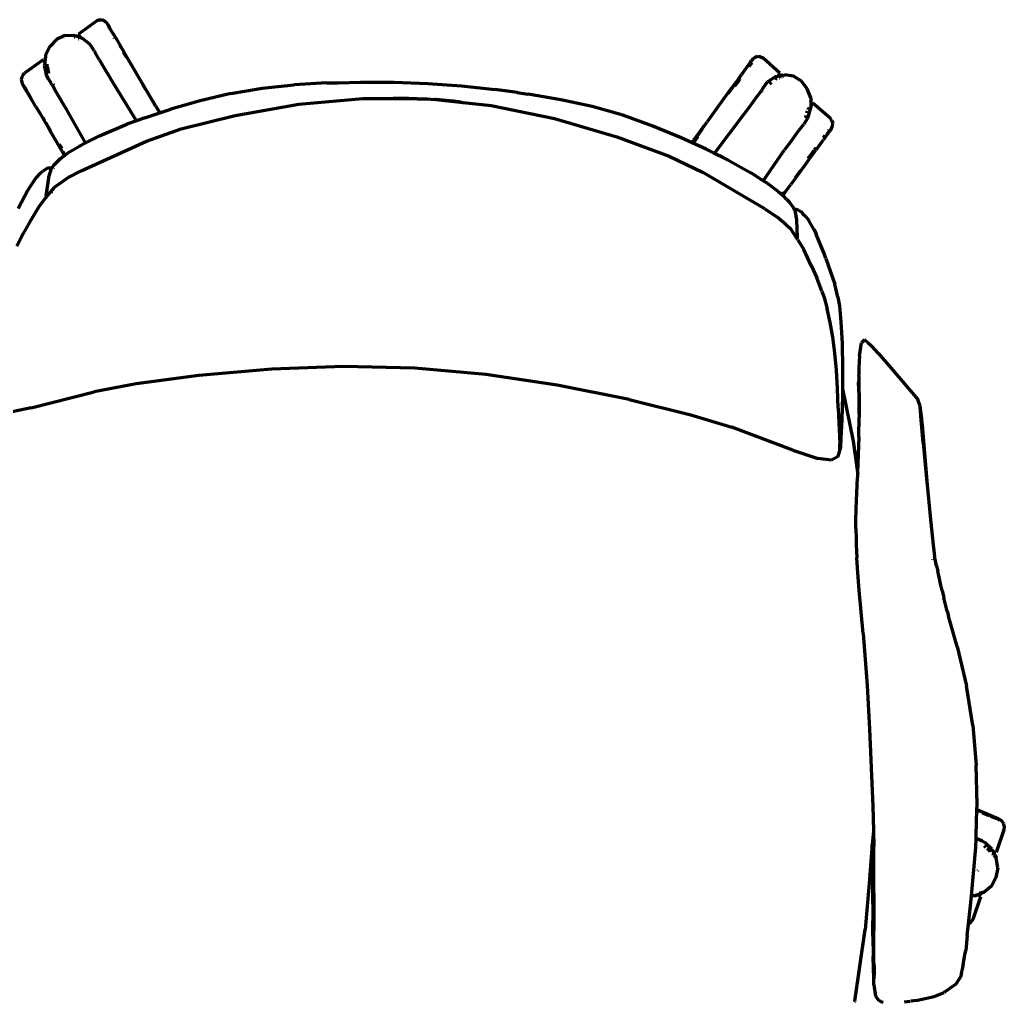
# Model space of a CAD drawing. Header units: millimetres. Extents: x 4307 to 31003, y 2809 to 20009.
# Drawn here: x 11460 to 11971, y 9841 to 10352 of the extents above; entities that cross this region are included whole.
import ezdxf

# ---------------------------------------------------------------- set-up
doc = ezdxf.new("R2010")
doc.units = ezdxf.units.MM
doc.layers.add('ProfileEdges', color=7, linetype='Continuous')

msp = doc.modelspace()

# ---------------------------------------------------------------- linework, layer by layer
at = {"layer": 'ProfileEdges', "lineweight": 211}
for p, q in [((11499.65, 10351.58), (11490.12, 10344.64)), ((11501.21, 10352.18), (11499.65, 10351.58)), ((11501.21, 10352.18), (11502.47, 10352.16)), ((11503.63, 10351.64), (11502.47, 10352.16)), ((11503.63, 10351.64), (11504.62, 10350.69)), ((11504.62, 10350.69), (11504.84, 10350.32)), ((11504.84, 10350.32), (11505.25, 10349.67)), ((11505.25, 10349.67), (11504.95, 10349.28)), ((11505.3, 10349.58), (11505.25, 10349.67)), ((11505.45, 10349.33), (11505.3, 10349.58)), ((11490.36, 10344.16), (11490.12, 10344.64)), ((11505.46, 10349.26), (11505.45, 10349.33)), ((11505.46, 10349.26), (11506.05, 10348.19)), ((11505.77, 10348.85), (11505.46, 10349.26)), ((11505.61, 10348.49), (11505.59, 10348.52)), ((11505.63, 10348.47), (11505.61, 10348.49)), ((11506.76, 10347.09), (11505.77, 10348.85)), ((11506.76, 10347.09), (11506.05, 10348.19)), ((11507.03, 10346.59), (11506.76, 10347.09)), ((11508.36, 10344.35), (11507.03, 10346.59)), ((11508.13, 10344.84), (11507.03, 10346.59)), ((11508.13, 10344.84), (11509.81, 10341.99)), ((11508.36, 10344.35), (11509.81, 10341.99)), ((11478.56, 10341.85), (11475.13, 10338.3)), ((11482.89, 10343.9), (11478.56, 10341.85)), ((11482.89, 10343.9), (11487.59, 10344.18)), ((11487.59, 10344.18), (11488.85, 10343.74)), ((11487.69, 10342.92), (11487.97, 10343.12)), ((11488.52, 10343.51), (11488.64, 10343.59)), ((11488.72, 10343.65), (11488.85, 10343.74)), ((11488.85, 10343.74), (11489.01, 10343.86)), ((11488.85, 10343.74), (11489.14, 10343.64)), ((11489.01, 10343.86), (11489.14, 10343.64)), ((11489.14, 10343.64), (11489.24, 10343.48)), ((11489.14, 10343.64), (11491.07, 10342.97)), ((11489.45, 10343.12), (11489.29, 10343.39)), ((11489.96, 10342.25), (11489.99, 10342.2)), ((11491.07, 10343.04), (11490.36, 10344.16)), ((11491.07, 10343.04), (11491.07, 10342.97)), ((11491.11, 10342.95), (11491.07, 10342.97)), ((11491.4, 10342.44), (11491.11, 10342.95)), ((11491.11, 10342.95), (11491.96, 10342.65)), ((11491.96, 10342.65), (11495.86, 10339.55)), ((11495.86, 10339.55), (11496.95, 10337.96)), ((11508.35, 10342.95), (11508.47, 10342.76)), ((11509.81, 10341.99), (11511.88, 10338.37)), ((11475.13, 10338.3), (11473, 10333.65)), ((11498.29, 10335.94), (11496.95, 10337.96)), ((11498.29, 10335.94), (11498.76, 10335.13)), ((11500.77, 10331.53), (11498.76, 10335.13)), ((11511.32, 10338.9), (11512, 10337.74)), ((11511.88, 10338.37), (11513.89, 10335.06)), ((11515.02, 10332.62), (11513.52, 10335.17)), ((11528.96, 10309.5), (11513.89, 10335.06)), ((11471.65, 10331.25), (11462.01, 10324.43)), ((11471.65, 10331.25), (11472.17, 10330.34)), ((11472.57, 10329.7), (11472.17, 10330.34)), ((11472.6, 10329.64), (11472.43, 10328.48)), ((11472.8, 10331.89), (11472.57, 10329.7)), ((11472.57, 10329.7), (11472.6, 10329.64)), ((11472.69, 10329.49), (11472.6, 10329.64)), ((11472.69, 10332.08), (11472.84, 10332.19)), ((11472.8, 10331.89), (11472.69, 10332.08)), ((11472.84, 10332.19), (11472.8, 10331.89)), ((11473, 10333.65), (11472.84, 10332.19)), ((11472.92, 10331.7), (11472.87, 10331.78)), ((11472.93, 10332.26), (11472.98, 10332.29)), ((11473.75, 10328.56), (11473.81, 10329.05)), ((11500.77, 10331.53), (11503.25, 10327.31)), ((11839.47, 10330.23), (11838.32, 10328.65)), ((11839.13, 10329.68), (11838.32, 10328.65)), ((11840, 10329.64), (11838.57, 10327.68)), ((11839.13, 10329.68), (11839.81, 10330.62)), ((11839.34, 10329.59), (11839.14, 10329.31)), ((11839.34, 10329.59), (11839.67, 10330.01)), ((11839.47, 10330.23), (11839.81, 10330.62)), ((11839.81, 10330.62), (11839.84, 10330.66)), ((11839.84, 10330.66), (11839.88, 10330.68)), ((11839.92, 10330.72), (11839.88, 10330.68)), ((11839.93, 10330.77), (11839.92, 10330.72)), ((11839.92, 10330.75), (11839.93, 10330.77)), ((11839.92, 10330.72), (11839.92, 10330.75)), ((11839.93, 10330.77), (11839.97, 10330.84)), ((11839.97, 10330.84), (11840.04, 10330.89)), ((11840.13, 10329.82), (11840, 10329.64)), ((11840.04, 10330.89), (11840.06, 10330.92)), ((11840.53, 10331.6), (11840.06, 10331)), ((11840.06, 10330.92), (11840.06, 10331)), ((11840.06, 10330.92), (11840.09, 10330.95)), ((11840.12, 10330.89), (11840.06, 10330.92)), ((11840.09, 10330.95), (11840.53, 10331.6)), ((11840.8, 10331.78), (11840.12, 10330.89)), ((11840.53, 10331.6), (11841.85, 10332.77)), ((11841.85, 10332.77), (11843.05, 10333.17)), ((11843.05, 10333.17), (11844.3, 10333.04)), ((11844.3, 10333.04), (11845.81, 10332.28)), ((11854.65, 10324.31), (11845.81, 10332.28)), ((11461.31, 10323.69), (11462.01, 10324.43)), ((11473.49, 10323.42), (11472.43, 10328.48)), ((11474.04, 10327.2), (11473.75, 10328.56)), ((11473.75, 10327.65), (11473.75, 10327.69)), ((11473.75, 10327.65), (11474.04, 10327.2)), ((11474.08, 10327.14), (11474.04, 10327.2)), ((11474.04, 10327.2), (11474.05, 10327.16)), ((11474.05, 10327.16), (11474.08, 10327.14)), ((11474.08, 10327.14), (11474.27, 10326.82)), ((11474.68, 10324.17), (11474.08, 10327.14)), ((11474.27, 10326.82), (11474.27, 10326.78)), ((11503.25, 10327.31), (11506.66, 10321.54)), ((11834.83, 10323.87), (11834.73, 10323.69)), ((11837.04, 10326.82), (11834.83, 10323.87)), ((11838.32, 10328.65), (11837.04, 10326.82)), ((11853.97, 10323.35), (11854.37, 10323.87)), ((11854.65, 10324.31), (11854.37, 10323.87)), ((11460.58, 10322.46), (11460.32, 10321.13)), ((11460.32, 10321.13), (11460.75, 10319.03)), ((11461.31, 10323.69), (11460.58, 10322.46)), ((11460.75, 10319.03), (11461.34, 10317.99)), ((11474.27, 10321.67), (11473.49, 10323.42)), ((11474.69, 10321.02), (11474.27, 10321.67)), ((11475.74, 10319.59), (11474.31, 10321.66)), ((11474.31, 10321.66), (11474.69, 10321.02)), ((11475.52, 10319.72), (11474.69, 10321.02)), ((11475.52, 10319.72), (11475.74, 10319.59)), ((11476.29, 10318.47), (11475.52, 10319.72)), ((11475.74, 10319.59), (11475.77, 10319.53)), ((11520.16, 10299.55), (11506.66, 10321.54)), ((11523.19, 10318.76), (11524.73, 10316.16)), ((11619.24, 10319.27), (11602.14, 10318.32)), ((11619.24, 10319.27), (11619.27, 10319.31)), ((11619.27, 10319.31), (11625.11, 10319.42)), ((11625.11, 10319.42), (11636.69, 10319.71)), ((11625.11, 10319.42), (11636.7, 10319.64)), ((11636.69, 10319.71), (11654.18, 10319.66)), ((11654.18, 10319.66), (11671.68, 10319.02)), ((11671.68, 10319.02), (11689.15, 10317.71)), ((11832.45, 10320.45), (11830.03, 10317.2)), ((11831.2, 10317.57), (11832.79, 10319.76)), ((11833.7, 10322.28), (11832.45, 10320.45)), ((11832.79, 10319.76), (11832.92, 10319.94)), ((11832.92, 10319.94), (11833.64, 10320.92)), ((11833.97, 10322.23), (11833, 10320.9)), ((11833.64, 10320.92), (11833.85, 10321.21)), ((11834.61, 10323.52), (11833.7, 10322.28)), ((11833.89, 10321.27), (11833.85, 10321.21)), ((11834.61, 10323.52), (11834.73, 10323.69)), ((11847.22, 10318.53), (11848.48, 10319.89)), ((11848.6, 10319.96), (11848.48, 10319.89)), ((11852.5, 10322.57), (11848.6, 10319.96)), ((11849.49, 10318.87), (11850.58, 10319.6)), ((11852.24, 10320.94), (11852.26, 10320.97)), ((11852.82, 10321.73), (11852.26, 10320.97)), ((11852.5, 10322.57), (11853.59, 10322.81)), ((11853.39, 10322.53), (11853.56, 10322.75)), ((11853.59, 10322.81), (11853.56, 10322.75)), ((11853.62, 10322.84), (11853.59, 10322.81)), ((11853.97, 10323.35), (11853.62, 10322.84)), ((11853.62, 10322.84), (11855.56, 10323.23)), ((11854.6, 10321.91), (11854.56, 10321.87)), ((11854.56, 10321.87), (11854.6, 10321.87)), ((11854.84, 10322.24), (11854.6, 10321.91)), ((11854.6, 10321.91), (11854.6, 10321.87)), ((11855.15, 10322.68), (11855.41, 10323.03)), ((11855.56, 10323.23), (11855.41, 10323.03)), ((11855.69, 10323.41), (11855.56, 10323.23)), ((11855.56, 10323.23), (11855.82, 10323.29)), ((11855.82, 10323.29), (11855.69, 10323.41)), ((11855.82, 10323.29), (11857.13, 10323.57)), ((11856.39, 10322.78), (11855.82, 10323.29)), ((11856.91, 10322.33), (11856.79, 10322.43)), ((11861.78, 10322.77), (11857.13, 10323.57)), ((11865.9, 10320.25), (11861.78, 10322.77)), ((11868.89, 10316.28), (11865.9, 10320.25)), ((11461.34, 10317.99), (11461.49, 10318.04)), ((11461.34, 10317.99), (11461.49, 10317.69)), ((11461.49, 10318.04), (11461.38, 10318.24)), ((11461.49, 10318.04), (11461.97, 10318.2)), ((11462.19, 10316.65), (11461.49, 10318.04)), ((11461.49, 10317.69), (11461.54, 10317.64)), ((11461.54, 10317.64), (11461.81, 10317.13)), ((11461.54, 10317.64), (11462.19, 10316.65)), ((11462.6, 10315.86), (11461.81, 10317.13)), ((11461.97, 10317.48), (11462.13, 10317.69)), ((11462.33, 10316.79), (11461.97, 10317.48)), ((11462.24, 10316.58), (11462.19, 10316.65)), ((11462.6, 10315.86), (11462.24, 10316.58)), ((11463.33, 10315.09), (11462.33, 10316.79)), ((11462.82, 10315.43), (11462.6, 10315.86)), ((11463.16, 10314.94), (11462.82, 10315.43)), ((11462.82, 10315.43), (11465.85, 10310.28)), ((11464.54, 10312.69), (11463.16, 10314.94)), ((11476.29, 10318.47), (11476.75, 10317.74)), ((11476.75, 10317.74), (11478.15, 10315.21)), ((11476.93, 10318.59), (11477.02, 10318.51)), ((11477.13, 10318.32), (11477.03, 10318.41)), ((11482.14, 10308.48), (11478.15, 10315.21)), ((11569.32, 10313.81), (11553.24, 10309.98)), ((11569.32, 10313.81), (11585.56, 10316.54)), ((11585.56, 10316.54), (11602.14, 10318.32)), ((11689.15, 10317.71), (11706.56, 10315.81)), ((11718.05, 10314.24), (11706.56, 10315.81)), ((11718.05, 10314.24), (11723.85, 10313.48)), ((11827.5, 10313.81), (11822.07, 10306.37)), ((11827.5, 10313.81), (11830.03, 10317.2)), ((11827.79, 10313.76), (11830.5, 10317.47)), ((11844.77, 10314.91), (11842.86, 10312.46)), ((11844.77, 10314.91), (11845.09, 10315.41)), ((11845.27, 10315.73), (11845.09, 10315.41)), ((11847.25, 10318.43), (11845.27, 10315.73)), ((11845.74, 10316.56), (11845.27, 10315.73)), ((11845.35, 10314.72), (11845.29, 10314.56)), ((11847.22, 10318.53), (11845.74, 10316.56)), ((11870.69, 10311.47), (11868.89, 10316.28)), ((11464.54, 10312.69), (11465.85, 10310.28)), ((11466.25, 10309.6), (11465.85, 10310.28)), ((11467.69, 10307.26), (11466.25, 10309.6)), ((11529, 10309.36), (11528.96, 10309.5)), ((11530.32, 10307.19), (11529, 10309.36)), ((11529.22, 10308.54), (11529.72, 10307.7)), ((11553.24, 10309.98), (11538.09, 10305.58)), ((11604.54, 10308.17), (11637.9, 10311.2)), ((11637.9, 10311.2), (11652.68, 10311.14)), ((11652.68, 10311.14), (11653.73, 10311.25)), ((11652.68, 10311.14), (11666.13, 10311.09)), ((11657.62, 10311.33), (11653.73, 10311.25)), ((11666.13, 10311.09), (11657.62, 10311.33)), ((11666.13, 10311.09), (11671.32, 10311.07)), ((11671.32, 10311.07), (11675.29, 10310.64)), ((11675.86, 10310.62), (11675.29, 10310.64)), ((11684.97, 10309.76), (11675.86, 10310.62)), ((11675.86, 10310.62), (11689.82, 10309.07)), ((11688.84, 10309.29), (11684.97, 10309.76)), ((11688.84, 10309.29), (11689.82, 10309.07)), ((11689.82, 10309.07), (11704.58, 10307.48)), ((11723.88, 10313.44), (11723.85, 10313.48)), ((11740.81, 10310.59), (11723.88, 10313.44)), ((11757.15, 10306.97), (11740.81, 10310.59)), ((11842.86, 10312.46), (11838.31, 10306.17)), ((11870.72, 10310), (11870.51, 10310.19)), ((11870.53, 10309.44), (11870.72, 10309.7)), ((11870.69, 10311.47), (11870.72, 10310)), ((11870.85, 10309.88), (11870.72, 10310)), ((11870.72, 10310), (11870.72, 10309.7)), ((11870.85, 10309.88), (11870.72, 10309.7)), ((11870.72, 10309.7), (11870.76, 10307.49)), ((11871.59, 10308.58), (11870.76, 10307.49)), ((11871.87, 10308.95), (11871.59, 10308.58)), ((11871.87, 10308.95), (11880.78, 10301.08)), ((11467.69, 10307.26), (11469.89, 10303.54)), ((11469.89, 10303.54), (11474.59, 10295.46)), ((11484.05, 10305.22), (11482.14, 10308.48)), ((11493.73, 10288.1), (11484.05, 10305.22)), ((11524.63, 10301.15), (11532.29, 10303.67)), ((11530.32, 10307.19), (11531.33, 10305.49)), ((11530.32, 10307.19), (11530.95, 10306.03)), ((11531.33, 10305.49), (11530.95, 10306.03)), ((11531.33, 10305.49), (11531.94, 10304.46)), ((11531.75, 10304.67), (11531.5, 10304.57)), ((11531.93, 10304.31), (11531.75, 10304.67)), ((11532.29, 10303.67), (11531.94, 10304.46)), ((11532.29, 10303.67), (11538.09, 10305.58)), ((11571.46, 10302.31), (11604.54, 10308.17)), ((11704.58, 10307.48), (11737.49, 10300.76)), ((11773.05, 10302.45), (11757.15, 10306.97)), ((11822.07, 10306.37), (11816.84, 10299.12)), ((11838.31, 10306.17), (11836.1, 10303.16)), ((11868.88, 10304.56), (11868.57, 10303.55)), ((11869.31, 10301.49), (11870.78, 10306.26)), ((11869.41, 10305.62), (11869.35, 10305.5)), ((11869.45, 10305.63), (11869.41, 10305.62)), ((11869.42, 10305.65), (11869.44, 10305.68)), ((11869.44, 10305.68), (11870, 10306.45)), ((11869.44, 10305.68), (11869.99, 10306.43)), ((11869.44, 10305.68), (11869.45, 10305.63)), ((11870.61, 10307.28), (11870.72, 10307.44)), ((11870.76, 10307.49), (11870.72, 10307.44)), ((11870.72, 10307.44), (11870.78, 10306.26)), ((11471.5, 10301.24), (11472.33, 10299.83)), ((11475.68, 10294.15), (11473.18, 10298.39)), ((11520.16, 10299.55), (11515.27, 10297.8)), ((11524.63, 10301.15), (11520.16, 10299.55)), ((11520.21, 10299.47), (11520.16, 10299.55)), ((11543.47, 10295.35), (11571.46, 10302.31)), ((11737.49, 10300.76), (11769.88, 10291.24)), ((11788.7, 10296.85), (11773.05, 10302.45)), ((11814.57, 10295.99), (11816.84, 10299.12)), ((11836.1, 10303.16), (11820.63, 10282.74)), ((11868.33, 10299.69), (11867.11, 10297.92)), ((11868.1, 10302.04), (11867.6, 10301.16)), ((11868.18, 10302.3), (11868.1, 10302.04)), ((11869.31, 10301.49), (11868.33, 10299.69)), ((11881.77, 10299.61), (11880.78, 10301.08)), ((11881.77, 10299.61), (11882.15, 10298.29)), ((11882.05, 10296.91), (11882.15, 10298.29)), ((11474.59, 10295.46), (11482.75, 10281.62)), ((11501.05, 10291.77), (11515.27, 10297.8)), ((11525.4, 10289.05), (11543.47, 10295.35)), ((11803.38, 10290.79), (11788.7, 10296.85)), ((11810.1, 10289.95), (11812.81, 10293.67)), ((11811.79, 10291.81), (11814.43, 10295.43)), ((11815.2, 10296.95), (11812.81, 10293.67)), ((11812.81, 10293.67), (11814.57, 10295.99)), ((11861.02, 10289.79), (11863.89, 10293.7)), ((11863.89, 10293.7), (11867.11, 10297.92)), ((11879.89, 10293.3), (11878.72, 10291.75)), ((11879.77, 10293.51), (11879.13, 10292.63)), ((11880.19, 10294.16), (11879.77, 10293.51)), ((11879.89, 10293.3), (11880.32, 10293.79)), ((11880.19, 10294.16), (11879.92, 10294.56)), ((11880.17, 10294.91), (11879.94, 10294.59)), ((11880.81, 10294.56), (11880.17, 10294.91)), ((11880.32, 10293.79), (11880.68, 10294.31)), ((11880.68, 10294.31), (11881.02, 10294.76)), ((11880.81, 10294.56), (11881.02, 10294.76)), ((11881.02, 10294.76), (11881.26, 10295.09)), ((11881.26, 10295.09), (11882.05, 10296.91)), ((11491.47, 10273.59), (11525.4, 10289.05)), ((11493.73, 10288.1), (11491.55, 10287.01)), ((11498.93, 10290.71), (11493.73, 10288.1)), ((11498.93, 10290.71), (11500, 10291.26)), ((11501.05, 10291.77), (11500, 10291.26)), ((11769.88, 10291.24), (11797.1, 10281.21)), ((11809, 10288.23), (11803.38, 10290.79)), ((11809, 10288.23), (11809.55, 10289.15)), ((11809.03, 10288.22), (11809, 10288.23)), ((11809.03, 10288.22), (11809.6, 10289.12)), ((11816.37, 10284.88), (11809.03, 10288.22)), ((11809.55, 10289.15), (11809.78, 10289.47)), ((11809.55, 10289.15), (11809.6, 10289.12)), ((11809.6, 10289.12), (11809.78, 10289.47)), ((11809.6, 10289.12), (11809.69, 10289.08)), ((11809.83, 10289.5), (11809.78, 10289.47)), ((11810.1, 10289.95), (11809.83, 10289.5)), ((11810.05, 10288.92), (11810.24, 10288.83)), ((11810.24, 10288.83), (11810.47, 10289.15)), ((11810.5, 10289.19), (11810.29, 10289.35)), ((11810.5, 10289.19), (11810.47, 10289.15)), ((11810.5, 10289.19), (11812.16, 10291.47)), ((11861.02, 10289.79), (11857.11, 10284.42)), ((11875.67, 10287.43), (11877.3, 10289.7)), ((11877.92, 10291.81), (11877.1, 10290.7)), ((11878.72, 10291.75), (11877.3, 10289.7)), ((11878.11, 10292.09), (11877.92, 10291.81)), ((11479.7, 10287.32), (11480.37, 10286.2)), ((11481.51, 10285.24), (11480.27, 10287.34)), ((11480.37, 10286.2), (11480.49, 10285.99)), ((11481.92, 10283.56), (11482.97, 10281.78)), ((11482.97, 10281.78), (11485.35, 10283.46)), ((11485.35, 10283.46), (11490.52, 10286.41)), ((11490.52, 10286.41), (11490.55, 10286.43)), ((11490.55, 10286.43), (11491.55, 10287.01)), ((11816.37, 10284.88), (11819.81, 10283.12)), ((11819.81, 10283.12), (11820.63, 10282.74)), ((11845.92, 10268.46), (11857.11, 10284.42)), ((11870.22, 10281.26), (11872.48, 10284.36)), ((11870.8, 10280.82), (11873.44, 10284.37)), ((11872.61, 10284.54), (11872.48, 10284.36)), ((11873.3, 10285.48), (11872.61, 10284.54)), ((11873.3, 10285.48), (11873.32, 10285.51)), ((11873.45, 10285.7), (11873.32, 10285.51)), ((11875.67, 10287.43), (11873.44, 10284.37)), ((11480.52, 10279.79), (11477.33, 10276.55)), ((11480.52, 10279.79), (11482.63, 10281.54)), ((11482.63, 10281.54), (11482.75, 10281.62)), ((11482.75, 10281.62), (11482.97, 10281.78)), ((11797.1, 10281.21), (11814.5, 10272.93)), ((11820.63, 10282.74), (11825.37, 10280.51)), ((11820.63, 10282.74), (11828.1, 10278.88)), ((11825.37, 10280.51), (11838.98, 10272.92)), ((11868.34, 10277.37), (11870.8, 10280.82)), ((11869.39, 10280.12), (11870.13, 10281.14)), ((11870.22, 10281.26), (11870.13, 10281.14)), ((11469.89, 10272.14), (11471.57, 10273.33)), ((11474.04, 10274.94), (11471.57, 10273.33)), ((11475.77, 10275.01), (11474.04, 10274.94)), ((11474.7, 10270.35), (11475.96, 10274.72)), ((11476.11, 10274.93), (11475.77, 10275.01)), ((11476.11, 10274.93), (11475.96, 10274.72)), ((11477.33, 10276.55), (11476.11, 10274.93)), ((11476.18, 10274.93), (11476.11, 10274.93)), ((11477.07, 10275.06), (11476.93, 10275.04)), ((11484.63, 10270.08), (11491.47, 10273.59)), ((11846.85, 10253.77), (11814.5, 10272.93)), ((11838.98, 10272.92), (11839.97, 10272.3)), ((11865.42, 10273.83), (11862.59, 10269.94)), ((11862.92, 10269.93), (11868.34, 10277.37)), ((11468.08, 10270.17), (11465.22, 10265.97)), ((11469.89, 10272.14), (11468.08, 10270.17)), ((11473.35, 10260.67), (11474.59, 10269.76)), ((11474.59, 10269.76), (11474.7, 10270.35)), ((11479.86, 10266.73), (11484.63, 10270.08)), ((11845.92, 10268.46), (11839.97, 10272.3)), ((11847.99, 10267.13), (11845.92, 10268.46)), ((11862.92, 10269.93), (11860.38, 10266.54)), ((11463.66, 10263.49), (11458.68, 10254.03)), ((11465.22, 10265.97), (11463.66, 10263.49)), ((11477.34, 10264.88), (11473.28, 10259.99)), ((11475.78, 10262.5), (11475.72, 10261.9)), ((11479.86, 10266.73), (11477.34, 10264.88)), ((11853.84, 10262.91), (11847.99, 10267.13)), ((11853.84, 10262.91), (11855.67, 10261.31)), ((11855.67, 10261.31), (11856.56, 10262.53)), ((11857.21, 10262.56), (11856.05, 10260.97)), ((11856.24, 10260.78), (11857.82, 10262.93)), ((11857.82, 10262.93), (11860.38, 10266.54)), ((11472.9, 10259.53), (11469.43, 10254.84)), ((11473.27, 10259.92), (11472.9, 10259.53)), ((11473.27, 10259.92), (11473.26, 10259.81)), ((11473.28, 10259.99), (11473.27, 10259.92)), ((11473.35, 10260.67), (11473.28, 10259.99)), ((11855.67, 10261.31), (11856.05, 10260.97)), ((11856.05, 10260.97), (11856.24, 10260.78)), ((11856.24, 10260.78), (11856.37, 10260.7)), ((11858.31, 10258.72), (11856.37, 10260.7)), ((11858.31, 10258.72), (11859.44, 10257.49)), ((11861.19, 10255.14), (11859.44, 10257.49)), ((11469.43, 10254.84), (11464.77, 10247.04)), ((11846.85, 10253.77), (11853.34, 10249.52)), ((11861.19, 10255.14), (11862.23, 10253.39)), ((11862.23, 10253.39), (11862.19, 10253.39)), ((11862.25, 10253.4), (11862.23, 10253.39)), ((11862.23, 10253.39), (11862.39, 10253.17)), ((11862.6, 10253.44), (11862.25, 10253.4)), ((11862.39, 10253.17), (11863.3, 10248.08)), ((11863.15, 10253.56), (11862.6, 10253.44)), ((11864.31, 10253.17), (11863.15, 10253.56)), ((11864.31, 10253.17), (11865.68, 10252.19)), ((11865.68, 10252.19), (11866.63, 10251.3)), ((11857.78, 10245.66), (11853.34, 10249.52)), ((11863.3, 10248.08), (11863.71, 10238.9)), ((11866.63, 10251.3), (11868.19, 10249.92)), ((11868.19, 10249.92), (11869.81, 10247.76)), ((11872.28, 10243.27), (11869.81, 10247.76)), ((11464.77, 10247.04), (11461.28, 10241.04)), ((11857.78, 10245.66), (11860.12, 10243.53)), ((11863.71, 10238.21), (11860.12, 10243.53)), ((11872.28, 10243.27), (11873.6, 10240.62)), ((11461.28, 10241.04), (11458.09, 10234.44)), ((11863.71, 10238.9), (11863.71, 10238.21)), ((11864.05, 10237.72), (11863.71, 10238.21)), ((11864.05, 10237.72), (11867.07, 10232.66)), ((11877.69, 10230.66), (11873.6, 10240.62)), ((11871, 10224.38), (11867.07, 10232.66)), ((11878.59, 10227.98), (11877.69, 10230.66)), ((11878.59, 10227.98), (11883.28, 10214.69)), ((11871, 10224.38), (11873.93, 10218.03)), ((11876.5, 10211.1), (11873.93, 10218.03)), ((11884.73, 10207.88), (11883.28, 10214.69)), ((11876.5, 10211.1), (11877.78, 10207.66)), ((11877.78, 10207.66), (11879.23, 10201.75)), ((11884.73, 10207.88), (11885.61, 10203.45)), ((11880.83, 10194.65), (11879.23, 10201.75)), ((11885.61, 10203.45), (11886.41, 10195.13)), ((11882.19, 10187.11), (11880.83, 10194.65)), ((11886.41, 10195.13), (11886.99, 10183.85)), ((11883.24, 10178.85), (11882.19, 10187.11)), ((11886.99, 10183.85), (11887.24, 10170.55)), ((11896.14, 10177.4), (11897.17, 10184.17)), ((11898.66, 10185.64), (11897.17, 10184.17)), ((11900.43, 10184.39), (11898.66, 10185.64)), ((11900.43, 10184.39), (11902.42, 10182.49)), ((11905.93, 10178.54), (11902.42, 10182.49)), ((11884.03, 10169.91), (11883.24, 10178.85)), ((11896.14, 10177.4), (11895.66, 10171.11)), ((11905.93, 10178.54), (11912.38, 10171.07)), ((11590.52, 10170.48), (11552.66, 10167.15)), ((11627.88, 10171.78), (11590.52, 10170.48)), ((11664.93, 10170.9), (11627.88, 10171.78)), ((11701.88, 10167.65), (11664.93, 10170.9)), ((11887.24, 10170.55), (11887.2, 10160.31)), ((11895.66, 10170.91), (11895.64, 10170.55)), ((11895.64, 10170.55), (11895.66, 10168.22)), ((11895.66, 10171.11), (11895.66, 10170.91)), ((11912.38, 10171.07), (11926.41, 10154.74)), ((11552.66, 10167.15), (11519.98, 10162.87)), ((11738.93, 10162.2), (11701.88, 10167.65)), ((11884.61, 10160.35), (11884.03, 10169.91)), ((11895.69, 10165.48), (11895.62, 10163.53)), ((11895.66, 10168.22), (11895.66, 10168.1)), ((11895.66, 10168.1), (11895.67, 10167.49)), ((11895.67, 10167.49), (11895.67, 10167.35)), ((11895.67, 10166.75), (11895.67, 10167.35)), ((11895.67, 10166.75), (11895.69, 10165.91)), ((11895.69, 10165.91), (11895.69, 10165.48)), ((11895.69, 10165.48), (11895.87, 10151.03)), ((11519.98, 10162.87), (11498.24, 10158.7)), ((11776.29, 10154.68), (11738.93, 10162.2)), ((11885.06, 10150.26), (11884.61, 10160.35)), ((11887.2, 10160.31), (11887.19, 10156.8)), ((11887.2, 10160.31), (11892.8, 10133.06)), ((11895.62, 10162.03), (11895.62, 10163.53)), ((11895.62, 10162.03), (11895.83, 10147.07)), ((11465.52, 10150.43), (11498.24, 10158.7)), ((11887.19, 10156.8), (11886.85, 10144.14)), ((11465.52, 10150.43), (11452.23, 10147.64)), ((11776.29, 10154.68), (11808.42, 10146.78)), ((11885.06, 10150.26), (11885.79, 10131.59)), ((11895.83, 10147.07), (11895.87, 10151.03)), ((11927.61, 10151.23), (11926.41, 10154.74)), ((11927.97, 10146.1), (11927.57, 10150.93)), ((11927.8, 10149.98), (11927.61, 10151.23)), ((11927.96, 10148.66), (11927.8, 10149.98)), ((11808.42, 10146.78), (11829.67, 10140.22)), ((11895.7, 10135.19), (11895.85, 10145.53)), ((11895.83, 10147.07), (11895.85, 10145.53)), ((11928.41, 10144.62), (11927.96, 10148.66)), ((11929.18, 10132.16), (11927.97, 10146.1)), ((11861.47, 10128.35), (11829.67, 10140.22)), ((11886.85, 10144.14), (11886.43, 10134.59)), ((11928.67, 10142.06), (11928.41, 10144.62)), ((11928.67, 10142.06), (11928.89, 10139.18)), ((11886.43, 10134.59), (11886.17, 10130.13)), ((11895.7, 10135.19), (11895.08, 10116.82)), ((11928.89, 10139.18), (11931.22, 10110.24)), ((11885.93, 10128.61), (11885.79, 10131.59)), ((11886.17, 10130.13), (11886.02, 10128.8)), ((11892.8, 10133.06), (11895.08, 10116.82)), ((11929.18, 10132.16), (11930.91, 10113.37)), ((11861.47, 10128.35), (11874.44, 10124.09)), ((11884.71, 10124.93), (11881.53, 10123.19)), ((11884.8, 10125.09), (11884.71, 10124.93)), ((11885.93, 10128.61), (11884.8, 10125.09)), ((11886.02, 10128.8), (11885.93, 10128.61)), ((11881.53, 10123.19), (11874.44, 10124.09)), ((11894.31, 10097.82), (11894.99, 10114.05)), ((11895.08, 10116.82), (11894.99, 10114.05)), ((11895.08, 10116.82), (11895.22, 10115.83)), ((11930.91, 10113.37), (11931.22, 10110.24)), ((11931.22, 10110.24), (11932.85, 10094.03)), ((11894.09, 10091.59), (11894.31, 10097.82)), ((11932.85, 10094.03), (11934.44, 10079.03)), ((11894.15, 10087.61), (11894.09, 10091.59)), ((11894.15, 10087.61), (11894.3, 10082.1)), ((11894.3, 10082.1), (11894.4, 10079.08)), ((11894.4, 10079.08), (11894.7, 10072.3)), ((11934.44, 10079.03), (11935.12, 10073.27)), ((11935.59, 10070.87), (11935.12, 10073.27)), ((11895.15, 10064.53), (11894.7, 10072.3)), ((11934.26, 10071.53), (11934.26, 10071.58)), ((11936.13, 10068.23), (11935.59, 10070.87)), ((11936.13, 10068.23), (11936.75, 10065.35)), ((11895.91, 10055.6), (11895.15, 10064.53)), ((11937.45, 10062.24), (11936.75, 10065.35)), ((11938.22, 10058.9), (11937.45, 10062.24)), ((11939.07, 10055.32), (11938.22, 10058.9)), ((11897.92, 10032.96), (11895.91, 10055.6)), ((11939.07, 10055.32), (11939.99, 10051.51)), ((11941.72, 10044.61), (11939.99, 10051.51)), ((11941.72, 10044.61), (11942.37, 10042.06)), ((11946.84, 10026.32), (11942.37, 10042.06)), ((11897.92, 10032.96), (11900.1, 10005.91)), ((11946.84, 10026.32), (11951.75, 10005.87)), ((11900.1, 10005.91), (11901.34, 9983.32)), ((11954.95, 9985.22), (11951.75, 10005.87)), ((11901.34, 9983.32), (11902.95, 9943.24)), ((11954.95, 9985.22), (11956.68, 9964.52)), ((11957.22, 9943.88), (11956.68, 9964.52)), ((11902.95, 9943.24), (11903.26, 9930.36)), ((11956.96, 9936.1), (11957.11, 9940.44)), ((11957.11, 9940.44), (11957.12, 9941.01)), ((11957.11, 9940.44), (11958, 9940.07)), ((11957.12, 9941.01), (11957.13, 9941.32)), ((11957.12, 9941.01), (11957.64, 9940.79)), ((11957.13, 9941.32), (11957.22, 9943.88)), ((11968.48, 9936.53), (11957.13, 9941.32)), ((11956.63, 9926.54), (11956.96, 9936.1)), ((11956.96, 9936.1), (11957.44, 9935.9)), ((11959.9, 9939.84), (11963.23, 9938.43)), ((11964.24, 9938.01), (11965.86, 9937.32)), ((11967.49, 9936.59), (11965.86, 9937.32)), ((11967.49, 9936.59), (11967.47, 9936.31)), ((11967.87, 9936.01), (11968.07, 9936.34)), ((11968.48, 9936.53), (11968.51, 9936.48)), ((11968.84, 9936.38), (11968.51, 9936.48)), ((11969.84, 9935.73), (11968.84, 9936.38)), ((11971.06, 9934.11), (11969.84, 9935.73)), ((11903.26, 9930.36), (11902.69, 9923.37)), ((11903.26, 9930.36), (11903.47, 9922.39)), ((11971.15, 9930.93), (11967.03, 9919.16)), ((11971.34, 9932.75), (11971.06, 9934.11)), ((11971.34, 9932.75), (11971.15, 9930.93)), ((11956.47, 9921.71), (11956.63, 9926.4)), ((11957.22, 9926.26), (11956.63, 9926.54)), ((11956.63, 9926.4), (11956.63, 9926.54)), ((11956.63, 9926.4), (11957.31, 9926.14)), ((11956.92, 9926.34), (11956.63, 9926.4)), ((11957.61, 9926.15), (11957.22, 9926.26)), ((11959.77, 9925.2), (11957.61, 9926.15)), ((11958.39, 9925.72), (11957.61, 9926.15)), ((11958.39, 9925.72), (11959.77, 9925.2)), ((11959.77, 9925.2), (11961.32, 9924.29)), ((11902.69, 9923.37), (11902.14, 9916.75)), ((11902.71, 9922.29), (11902.69, 9923.37)), ((11902.81, 9916.48), (11902.71, 9922.29)), ((11903.51, 9916.2), (11903.47, 9922.39)), ((11954.33, 9896.65), (11956.47, 9921.71)), ((11960.82, 9922.86), (11961.73, 9921.99)), ((11961.42, 9924.19), (11961.32, 9924.29)), ((11964.87, 9920.89), (11961.42, 9924.19)), ((11962.35, 9921.4), (11962.87, 9920.89)), ((11962.5, 9921.04), (11962.48, 9921.06)), ((11962.87, 9920.89), (11962.5, 9921.04)), ((11962.87, 9920.89), (11962.9, 9920.87)), ((11962.9, 9920.87), (11963.85, 9919.96)), ((11963.16, 9920.79), (11962.9, 9920.87)), ((11963.32, 9920.73), (11963.16, 9920.79)), ((11963.77, 9920.53), (11963.32, 9920.73)), ((11963.77, 9920.53), (11963.92, 9920.44)), ((11963.85, 9919.96), (11964.07, 9919.53)), ((11964.87, 9920.89), (11965.41, 9919.81)), ((11965.41, 9919.81), (11966.39, 9917.88)), ((11965.41, 9919.81), (11966.56, 9919.32)), ((11902.14, 9916.75), (11901.38, 9907.47)), ((11902.14, 9916.75), (11902.81, 9916.48)), ((11902.87, 9912.93), (11902.81, 9916.48)), ((11903.38, 9916.25), (11903.51, 9916.2)), ((11903.51, 9916.2), (11903.57, 9916.18)), ((11903.52, 9913.58), (11903.51, 9916.2)), ((11965.53, 9918.24), (11964.97, 9918.48)), ((11966.15, 9916.52), (11966.21, 9916.72)), ((11966.58, 9917.8), (11966.39, 9917.88)), ((11966.39, 9917.88), (11966.52, 9917.62)), ((11966.52, 9917.62), (11966.58, 9917.8)), ((11966.52, 9917.62), (11967.17, 9916.33)), ((11967.03, 9919.16), (11966.56, 9919.32)), ((11967.91, 9911.19), (11967.17, 9916.33)), ((11901.38, 9907.47), (11902.88, 9911.74)), ((11902.88, 9911.74), (11902.87, 9912.93)), ((11902.92, 9902.7), (11902.88, 9911.74)), ((11903.2, 9912.66), (11903.52, 9913.58)), ((11903.52, 9913.58), (11903.59, 9913.77)), ((11903.59, 9901.81), (11903.52, 9913.58)), ((11957.55, 9909.85), (11957.48, 9909.66)), ((11967.91, 9911.19), (11967.02, 9906.08)), ((11901.18, 9905.03), (11899.04, 9879.06)), ((11901.38, 9907.47), (11901.18, 9905.03)), ((11901.18, 9905.03), (11901.38, 9904.05)), ((11967.02, 9906.08), (11964.61, 9901.61)), ((11901.38, 9904.05), (11902.09, 9902.91)), ((11902.92, 9902.22), (11902.09, 9902.91)), ((11902.92, 9902.22), (11902.92, 9902.7)), ((11902.92, 9892.58), (11902.92, 9902.22)), ((11903.25, 9901.99), (11903.51, 9901.88)), ((11903.51, 9901.88), (11903.59, 9901.81)), ((11903.59, 9901.81), (11903.66, 9901.82)), ((11903.66, 9901.78), (11903.59, 9901.81)), ((11903.63, 9894.59), (11903.59, 9901.81)), ((11964.61, 9901.61), (11960.96, 9898.47)), ((11903.59, 9862.72), (11903.63, 9894.59)), ((11952.78, 9882.07), (11954.31, 9896.39)), ((11954.31, 9896.39), (11954.33, 9896.65)), ((11956.5, 9896.62), (11954.33, 9896.65)), ((11955.13, 9884.5), (11959.15, 9896.31)), ((11957.51, 9897.04), (11956.5, 9896.62)), ((11956.6, 9897.4), (11956.65, 9897.4)), ((11956.68, 9897.39), (11956.65, 9897.4)), ((11957.51, 9897.04), (11957.29, 9897.13)), ((11959.33, 9897.79), (11957.51, 9897.04)), ((11958.7, 9896.54), (11957.51, 9897.04)), ((11958.75, 9898.04), (11958.02, 9898.34)), ((11959.15, 9896.31), (11958.7, 9896.54)), ((11959.02, 9897.92), (11959.22, 9897.84)), ((11959.22, 9897.84), (11959.33, 9897.79)), ((11959.73, 9897.96), (11959.33, 9897.79)), ((11959.33, 9897.79), (11959.63, 9897.66)), ((11959.63, 9897.66), (11959.73, 9897.96)), ((11960.96, 9898.47), (11959.73, 9897.96)), ((11959.73, 9897.96), (11959.86, 9898.31)), ((11959.91, 9898.45), (11960.07, 9898.93)), ((11902.92, 9892.58), (11902.96, 9883.54)), ((11953.69, 9882.54), (11955.13, 9884.5)), ((11893.58, 9841.76), (11899.04, 9879.06)), ((11903.04, 9875.57), (11902.96, 9883.54)), ((11952.12, 9875.92), (11952.78, 9882.07)), ((11953.69, 9882.54), (11952.78, 9882.07)), ((11903.04, 9875.57), (11903.08, 9872.18)), ((11952.12, 9875.92), (11951.26, 9868.24)), ((11903.08, 9872.18), (11903.14, 9868.68)), ((11903.14, 9868.68), (11903.19, 9865.05)), ((11903.31, 9858.93), (11903.19, 9865.05)), ((11950.37, 9862.98), (11950.53, 9863.88)), ((11950.53, 9863.88), (11950.88, 9865.88)), ((11950.88, 9865.88), (11951.26, 9868.24)), ((11903.46, 9853.77), (11903.31, 9858.93)), ((11903.61, 9860.33), (11903.59, 9862.72)), ((11903.61, 9860.33), (11903.63, 9855.36)), ((11949.16, 9856.42), (11949.73, 9859.25)), ((11949.73, 9859.25), (11950.15, 9861.68)), ((11950.15, 9861.68), (11950.37, 9862.98)), ((11903.57, 9850.25), (11903.46, 9853.77)), ((11903.59, 9853.64), (11903.61, 9853.85)), ((11903.61, 9853.85), (11903.63, 9855.36)), ((11903.67, 9854.17), (11903.61, 9853.85)), ((11948.08, 9853.64), (11946.1, 9850.61)), ((11948.65, 9854.57), (11948.08, 9853.64)), ((11949.16, 9856.42), (11948.65, 9854.57)), ((11903.57, 9850.25), (11903.62, 9849.08)), ((11903.62, 9849.08), (11904.35, 9844.46)), ((11946.1, 9850.61), (11940.22, 9846.48)), ((11904.35, 9844.46), (11906.15, 9842.13)), ((11925.44, 9842.16), (11934.82, 9844.21)), ((11934.82, 9844.21), (11940.1, 9846.41)), ((11940.22, 9846.48), (11940.1, 9846.41)), ((11893.5, 9841.24), (11893.57, 9841.69)), ((11906.15, 9842.13), (11907.06, 9841.76)), ((11907.22, 9841.69), (11908.35, 9841.24)), ((11922.35, 9841.69), (11919.31, 9841.24)), ((11925.44, 9842.16), (11922.79, 9841.76))]:
    msp.add_line(p, q, dxfattribs=at)

doc.saveas('drawing.dxf')
